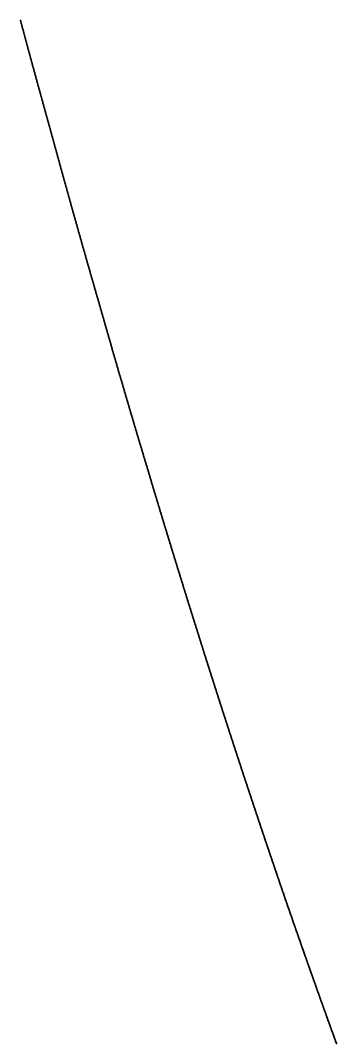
# Model space of a CAD drawing. Header units: metres. Extents: x 0 to 360, y 46 to 216.
# Drawn here: x 55.53 to 67.12, y 84.24 to 121.8 of the extents above; entities that cross this region are included whole.
import ezdxf

# ---------------------------------------------------------------- set-up
doc = ezdxf.new("R2010")
doc.units = ezdxf.units.M

msp = doc.modelspace()

# ---------------------------------------------------------------- linework, layer by layer
for p in [(55.525, 121.796), (55.533, 121.768), (55.54, 121.74), (55.548, 121.712), (55.555, 121.685), (55.563, 121.657), (55.57, 121.629), (55.578, 121.601), (55.585, 121.573), (55.593, 121.546), (55.6, 121.518), (55.607, 121.49), (55.615, 121.462), (55.622, 121.434), (55.63, 121.407), (55.637, 121.379), (55.645, 121.351), (55.652, 121.324), (55.66, 121.296), (55.667, 121.268), (55.675, 121.241), (55.682, 121.213), (55.69, 121.185), (55.697, 121.158), (55.704, 121.13), (55.712, 121.102), (55.719, 121.075), (55.727, 121.047), (55.734, 121.02), (55.742, 120.992), (55.749, 120.964), (55.757, 120.937), (55.764, 120.909), (55.771, 120.882), (55.779, 120.854), (55.786, 120.827), (55.794, 120.799), (55.801, 120.772), (55.809, 120.744), (55.816, 120.717), (55.824, 120.689), (55.831, 120.662), (55.838, 120.634), (55.846, 120.607), (55.853, 120.579), (55.861, 120.552), (55.868, 120.525), (55.876, 120.497), (55.883, 120.47), (55.891, 120.442), (55.898, 120.415), (55.905, 120.388), (55.913, 120.36), (55.92, 120.333), (55.928, 120.306), (55.935, 120.278), (55.943, 120.251), (55.95, 120.224), (55.957, 120.196), (55.965, 120.169), (55.972, 120.142), (55.98, 120.115), (55.987, 120.087), (55.995, 120.06), (56.002, 120.033), (56.009, 120.006), (56.017, 119.979), (56.024, 119.951), (56.032, 119.924), (56.039, 119.897), (56.046, 119.87), (56.054, 119.843), (56.061, 119.815), (56.069, 119.788), (56.076, 119.761), (56.084, 119.734), (56.091, 119.707), (56.098, 119.68), (56.106, 119.653), (56.113, 119.626), (56.121, 119.599), (56.128, 119.572), (56.135, 119.544), (56.143, 119.517), (56.15, 119.49), (56.158, 119.463), (56.165, 119.436), (56.172, 119.409), (56.18, 119.382), (56.187, 119.355), (56.195, 119.328), (56.202, 119.301), (56.209, 119.274), (56.217, 119.248), (56.224, 119.221), (56.232, 119.194), (56.239, 119.167), (56.246, 119.14), (56.254, 119.113), (56.261, 119.086), (56.269, 119.059), (56.276, 119.032), (56.283, 119.005), (56.291, 118.979), (56.298, 118.952), (56.306, 118.925), (56.313, 118.898), (56.32, 118.871), (56.328, 118.845), (56.335, 118.818), (56.342, 118.791), (56.35, 118.764), (56.357, 118.737), (56.365, 118.711), (56.372, 118.684), (56.379, 118.657), (56.387, 118.631), (56.394, 118.604), (56.401, 118.577), (56.409, 118.55), (56.416, 118.524), (56.424, 118.497), (56.431, 118.47), (56.438, 118.444), (56.446, 118.417), (56.453, 118.39), (56.46, 118.364), (56.468, 118.337), (56.475, 118.311), (56.483, 118.284), (56.49, 118.257), (56.497, 118.231), (56.505, 118.204), (56.512, 118.178), (56.519, 118.151), (56.527, 118.125), (56.534, 118.098), (56.541, 118.072), (56.549, 118.045), (56.556, 118.019), (56.564, 117.992), (56.571, 117.966), (56.578, 117.939), (56.586, 117.913), (56.593, 117.886), (56.6, 117.86), (56.608, 117.833), (56.615, 117.807), (56.622, 117.781), (56.63, 117.754), (56.637, 117.728), (56.644, 117.701), (56.652, 117.675), (56.659, 117.649), (56.666, 117.622), (56.674, 117.596), (56.681, 117.567), (56.689, 117.539), (56.696, 117.512), (56.703, 117.485), (56.711, 117.458), (56.718, 117.432), (56.725, 117.405), (56.733, 117.378), (56.74, 117.351), (56.747, 117.324), (56.755, 117.297), (56.762, 117.27), (56.769, 117.244), (56.777, 117.217), (56.784, 117.19), (56.791, 117.163), (56.799, 117.136), (56.806, 117.11), (56.813, 117.083), (56.821, 117.056), (56.828, 117.029), (56.835, 117.003), (56.843, 116.976), (56.85, 116.949), (56.857, 116.922), (56.865, 116.896), (56.872, 116.869), (56.879, 116.842), (56.887, 116.816), (56.894, 116.789), (56.901, 116.762), (56.909, 116.736), (56.916, 116.709), (56.923, 116.682), (56.93, 116.656), (56.938, 116.629), (56.945, 116.603), (56.952, 116.576), (56.96, 116.549), (56.967, 116.523), (56.974, 116.496), (56.982, 116.47), (56.989, 116.443), (56.996, 116.417), (57.004, 116.39), (57.011, 116.364), (57.018, 116.337), (57.026, 116.311), (57.033, 116.284), (57.04, 116.258), (57.047, 116.231), (57.055, 116.205), (57.062, 116.178), (57.069, 116.152), (57.077, 116.125), (57.084, 116.099), (57.091, 116.072), (57.099, 116.046), (57.106, 116.02), (57.113, 115.993), (57.12, 115.967), (57.128, 115.94), (57.135, 115.914), (57.142, 115.888), (57.15, 115.861), (57.157, 115.835), (57.164, 115.809), (57.172, 115.782), (57.179, 115.756), (57.186, 115.73), (57.193, 115.704), (57.201, 115.677), (57.208, 115.651), (57.215, 115.625), (57.223, 115.599), (57.23, 115.572), (57.237, 115.546), (57.244, 115.52), (57.252, 115.494), (57.259, 115.467), (57.266, 115.441), (57.274, 115.415), (57.281, 115.389), (57.288, 115.363), (57.295, 115.337), (57.303, 115.31), (57.31, 115.284), (57.317, 115.258), (57.325, 115.232), (57.332, 115.206), (57.339, 115.18), (57.346, 115.154), (57.354, 115.128), (57.361, 115.102), (57.368, 115.075), (57.375, 115.049), (57.383, 115.023), (57.39, 114.997), (57.397, 114.971), (57.404, 114.945), (57.412, 114.919), (57.419, 114.893), (57.426, 114.867), (57.434, 114.841), (57.441, 114.815), (57.448, 114.789), (57.455, 114.763), (57.463, 114.737), (57.47, 114.711), (57.477, 114.686), (57.484, 114.66), (57.492, 114.634), (57.499, 114.608), (57.506, 114.582), (57.513, 114.556), (57.521, 114.53), (57.528, 114.504), (57.535, 114.478), (57.542, 114.453), (57.55, 114.427), (57.557, 114.401), (57.564, 114.375), (57.571, 114.349), (57.579, 114.323), (57.586, 114.298), (57.593, 114.272), (57.6, 114.246), (57.608, 114.22), (57.615, 114.195), (57.622, 114.169), (57.629, 114.143), (57.637, 114.117), (57.644, 114.092), (57.651, 114.066), (57.658, 114.04), (57.666, 114.015), (57.673, 113.989), (57.68, 113.963), (57.687, 113.937), (57.695, 113.912), (57.702, 113.886), (57.709, 113.861), (57.716, 113.835), (57.723, 113.809), (57.731, 113.784), (57.738, 113.758), (57.745, 113.732), (57.752, 113.707), (57.76, 113.681), (57.767, 113.656), (57.774, 113.63), (57.781, 113.605), (57.789, 113.579), (57.796, 113.553), (57.803, 113.528), (57.81, 113.502), (57.817, 113.477), (57.825, 113.451), (57.832, 113.426), (57.839, 113.4), (57.846, 113.375), (57.854, 113.35), (57.861, 113.324), (57.868, 113.299), (57.875, 113.273), (57.882, 113.248), (57.89, 113.222), (57.897, 113.197), (57.904, 113.172), (57.911, 113.146), (57.918, 113.121), (57.926, 113.095), (57.933, 113.07), (57.94, 113.045), (57.947, 113.019), (57.955, 112.994), (57.962, 112.969), (57.969, 112.943), (57.976, 112.918), (57.983, 112.893), (57.991, 112.867), (57.998, 112.842), (58.005, 112.817), (58.012, 112.792), (58.019, 112.766), (58.027, 112.741), (58.034, 112.716), (58.041, 112.691), (58.048, 112.665), (58.055, 112.64), (58.063, 112.615), (58.07, 112.59), (58.077, 112.565), (58.084, 112.539), (58.091, 112.514), (58.099, 112.489), (58.106, 112.464), (58.113, 112.439), (58.12, 112.414), (58.127, 112.388), (58.134, 112.363), (58.142, 112.338), (58.149, 112.313), (58.156, 112.288), (58.163, 112.263), (58.17, 112.238), (58.178, 112.213), (58.185, 112.188), (58.192, 112.163), (58.199, 112.138), (58.206, 112.113), (58.214, 112.088), (58.221, 112.063), (58.228, 112.038), (58.235, 112.013), (58.242, 111.988), (58.249, 111.963), (58.257, 111.938), (58.264, 111.913), (58.271, 111.888), (58.278, 111.863), (58.285, 111.838), (58.292, 111.813), (58.3, 111.788), (58.307, 111.763), (58.314, 111.738), (58.321, 111.713), (58.328, 111.688), (58.335, 111.664), (58.343, 111.639), (58.35, 111.614), (58.357, 111.589), (58.364, 111.564), (58.371, 111.539), (58.378, 111.514), (58.386, 111.49), (58.393, 111.465), (58.4, 111.44), (58.407, 111.415), (58.414, 111.39), (58.421, 111.366), (58.429, 111.341), (58.436, 111.316), (58.443, 111.291), (58.45, 111.267), (58.457, 111.242), (58.464, 111.217), (58.472, 111.192), (58.479, 111.168), (58.486, 111.143), (58.493, 111.118), (58.5, 111.093), (58.507, 111.066), (58.514, 111.041), (58.522, 111.016), (58.529, 110.991), (58.536, 110.966), (58.543, 110.94), (58.55, 110.915), (58.557, 110.89), (58.564, 110.865), (58.572, 110.84), (58.579, 110.815), (58.586, 110.79), (58.593, 110.765), (58.6, 110.741), (58.607, 110.716), (58.614, 110.691), (58.622, 110.666), (58.629, 110.641), (58.636, 110.616), (58.643, 110.591), (58.65, 110.566), (58.657, 110.541), (58.664, 110.516), (58.671, 110.491), (58.679, 110.466), (58.686, 110.442), (58.693, 110.417), (58.7, 110.392), (58.707, 110.367), (58.714, 110.342), (58.721, 110.317), (58.729, 110.293), (58.736, 110.268), (58.743, 110.243), (58.75, 110.218), (58.757, 110.193), (58.764, 110.169), (58.771, 110.144), (58.778, 110.119), (58.786, 110.094), (58.793, 110.07), (58.8, 110.045), (58.807, 110.02), (58.814, 109.995), (58.821, 109.971), (58.828, 109.946), (58.835, 109.921), (58.842, 109.897), (58.85, 109.872), (58.857, 109.847), (58.864, 109.823), (58.871, 109.798), (58.878, 109.773), (58.885, 109.749), (58.892, 109.724), (58.899, 109.699), (58.906, 109.675), (58.914, 109.65), (58.921, 109.626), (58.928, 109.601), (58.935, 109.576), (58.942, 109.552), (58.949, 109.527), (58.956, 109.503), (58.963, 109.478), (58.97, 109.454), (58.977, 109.429), (58.985, 109.405), (58.992, 109.38), (58.999, 109.356), (59.006, 109.331), (59.013, 109.307), (59.02, 109.282), (59.027, 109.258), (59.034, 109.233), (59.041, 109.209), (59.048, 109.184), (59.056, 109.16), (59.063, 109.135), (59.07, 109.111), (59.077, 109.087), (59.084, 109.062), (59.091, 109.038), (59.098, 109.013), (59.105, 108.989), (59.112, 108.965), (59.119, 108.94), (59.126, 108.916), (59.134, 108.891), (59.141, 108.867), (59.148, 108.843), (59.155, 108.818), (59.162, 108.794), (59.169, 108.77), (59.176, 108.746), (59.183, 108.721), (59.19, 108.697), (59.197, 108.673), (59.204, 108.648), (59.211, 108.624), (59.218, 108.6), (59.226, 108.576), (59.233, 108.551), (59.24, 108.527), (59.247, 108.503), (59.254, 108.479), (59.261, 108.454), (59.268, 108.43), (59.275, 108.406), (59.282, 108.382), (59.289, 108.358), (59.296, 108.334), (59.303, 108.309), (59.31, 108.285), (59.317, 108.261), (59.325, 108.237), (59.332, 108.213), (59.339, 108.189), (59.346, 108.165), (59.353, 108.14), (59.36, 108.116), (59.367, 108.092), (59.374, 108.068), (59.381, 108.044), (59.388, 108.02), (59.395, 107.996), (59.402, 107.972), (59.409, 107.948), (59.416, 107.924), (59.423, 107.9), (59.43, 107.876), (59.438, 107.852), (59.445, 107.828), (59.452, 107.804), (59.459, 107.78), (59.466, 107.756), (59.473, 107.732), (59.48, 107.708), (59.487, 107.684), (59.494, 107.66), (59.501, 107.636), (59.508, 107.612), (59.515, 107.588), (59.522, 107.564), (59.529, 107.54), (59.536, 107.517), (59.543, 107.493), (59.55, 107.469), (59.557, 107.445), (59.564, 107.421), (59.571, 107.397), (59.578, 107.373), (59.585, 107.349), (59.593, 107.326), (59.6, 107.302), (59.607, 107.278), (59.614, 107.254), (59.621, 107.23), (59.628, 107.207), (59.635, 107.183), (59.642, 107.159), (59.649, 107.135), (59.656, 107.111), (59.663, 107.088), (59.67, 107.064), (59.677, 107.04), (59.684, 107.016), (59.691, 106.993), (59.698, 106.969), (59.705, 106.945), (59.712, 106.922), (59.719, 106.898), (59.726, 106.874), (59.733, 106.85), (59.74, 106.827), (59.747, 106.803), (59.754, 106.78), (59.761, 106.756), (59.768, 106.732), (59.775, 106.709), (59.782, 106.685), (59.789, 106.661), (59.796, 106.638), (59.803, 106.614), (59.81, 106.591), (59.817, 106.567), (59.824, 106.543), (59.831, 106.52), (59.838, 106.496), (59.845, 106.473), (59.852, 106.449), (59.859, 106.426), (59.866, 106.402), (59.873, 106.379), (59.88, 106.355), (59.887, 106.332), (59.894, 106.308), (59.901, 106.285), (59.908, 106.261), (59.915, 106.238), (59.923, 106.214), (59.93, 106.191), (59.937, 106.167), (59.944, 106.144), (59.951, 106.12), (59.958, 106.097), (59.965, 106.073), (59.972, 106.05), (59.979, 106.027), (59.986, 106.003), (59.993, 105.98), (60, 105.956), (60.007, 105.933), (60.013, 105.91), (60.02, 105.886), (60.027, 105.863), (60.034, 105.84), (60.041, 105.816), (60.048, 105.793), (60.055, 105.77), (60.062, 105.746), (60.069, 105.723), (60.076, 105.7), (60.083, 105.676), (60.09, 105.653), (60.097, 105.63), (60.104, 105.607), (60.111, 105.583), (60.118, 105.56), (60.125, 105.537), (60.132, 105.514), (60.139, 105.49), (60.146, 105.467), (60.153, 105.444), (60.16, 105.421), (60.167, 105.397), (60.174, 105.374), (60.181, 105.351), (60.188, 105.328), (60.195, 105.305), (60.202, 105.282), (60.209, 105.258), (60.216, 105.235), (60.223, 105.212), (60.23, 105.189), (60.237, 105.166), (60.244, 105.143), (60.251, 105.12), (60.258, 105.096), (60.265, 105.071), (60.272, 105.047), (60.279, 105.024), (60.286, 105.001), (60.293, 104.977), (60.3, 104.954), (60.307, 104.931), (60.314, 104.908), (60.321, 104.884), (60.328, 104.861), (60.335, 104.838), (60.342, 104.815), (60.348, 104.791), (60.355, 104.768), (60.362, 104.745), (60.369, 104.722), (60.376, 104.698), (60.383, 104.675), (60.39, 104.652), (60.397, 104.629), (60.404, 104.606), (60.411, 104.582), (60.418, 104.559), (60.425, 104.536), (60.432, 104.513), (60.439, 104.49), (60.446, 104.467), (60.453, 104.443), (60.46, 104.42), (60.467, 104.397), (60.474, 104.374), (60.481, 104.351), (60.488, 104.328), (60.495, 104.305), (60.501, 104.282), (60.508, 104.259), (60.515, 104.235), (60.522, 104.212), (60.529, 104.189), (60.536, 104.166), (60.543, 104.143), (60.55, 104.12), (60.557, 104.097), (60.564, 104.074), (60.571, 104.051), (60.578, 104.028), (60.585, 104.005), (60.592, 103.982), (60.599, 103.959), (60.606, 103.936), (60.613, 103.913), (60.619, 103.89), (60.626, 103.867), (60.633, 103.844), (60.64, 103.821), (60.647, 103.798), (60.654, 103.775), (60.661, 103.753), (60.668, 103.73), (60.675, 103.707), (60.682, 103.684), (60.689, 103.661), (60.696, 103.638), (60.703, 103.615), (60.71, 103.592), (60.717, 103.569), (60.723, 103.546), (60.73, 103.524), (60.737, 103.501), (60.744, 103.478), (60.751, 103.455), (60.758, 103.432), (60.765, 103.409), (60.772, 103.387), (60.779, 103.364), (60.786, 103.341), (60.793, 103.318), (60.8, 103.295), (60.806, 103.273), (60.813, 103.25), (60.82, 103.227), (60.827, 103.204), (60.834, 103.182), (60.841, 103.159), (60.848, 103.136), (60.855, 103.113), (60.862, 103.091), (60.869, 103.068), (60.876, 103.045), (60.883, 103.023), (60.889, 103), (60.896, 102.977), (60.903, 102.954), (60.91, 102.932), (60.917, 102.909), (60.924, 102.886), (60.931, 102.864), (60.938, 102.841), (60.945, 102.819), (60.952, 102.796), (60.959, 102.773), (60.965, 102.751), (60.972, 102.728), (60.979, 102.705), (60.986, 102.683), (60.993, 102.66), (61, 102.638), (61.007, 102.615), (61.014, 102.592), (61.021, 102.57), (61.028, 102.547), (61.034, 102.525), (61.041, 102.502), (61.048, 102.48), (61.055, 102.457), (61.062, 102.435), (61.069, 102.412), (61.076, 102.39), (61.083, 102.367), (61.09, 102.345), (61.096, 102.322), (61.103, 102.3), (61.11, 102.277), (61.117, 102.255), (61.124, 102.232), (61.131, 102.21), (61.138, 102.187), (61.145, 102.165), (61.152, 102.143), (61.158, 102.12), (61.165, 102.098), (61.172, 102.075), (61.179, 102.053), (61.186, 102.03), (61.193, 102.008), (61.2, 101.986), (61.207, 101.963), (61.213, 101.941), (61.22, 101.919), (61.227, 101.896), (61.234, 101.874), (61.241, 101.852), (61.248, 101.829), (61.255, 101.807), (61.262, 101.785), (61.268, 101.762), (61.275, 101.74), (61.282, 101.718), (61.289, 101.695), (61.296, 101.673), (61.303, 101.651), (61.31, 101.628), (61.317, 101.606), (61.323, 101.584), (61.33, 101.562), (61.337, 101.539), (61.344, 101.517), (61.351, 101.495), (61.358, 101.473), (61.365, 101.451), (61.372, 101.428), (61.378, 101.406), (61.385, 101.384), (61.392, 101.362), (61.399, 101.34), (61.406, 101.317), (61.413, 101.295), (61.42, 101.273), (61.426, 101.251), (61.433, 101.229), (61.44, 101.207), (61.447, 101.184), (61.454, 101.162), (61.461, 101.14), (61.468, 101.118), (61.474, 101.096), (61.481, 101.074), (61.488, 101.052), (61.495, 101.03), (61.502, 101.008), (61.509, 100.986), (61.515, 100.963), (61.522, 100.941), (61.529, 100.919), (61.536, 100.897), (61.543, 100.875), (61.55, 100.853), (61.557, 100.831), (61.563, 100.809), (61.57, 100.787), (61.577, 100.765), (61.584, 100.743), (61.591, 100.721), (61.598, 100.699), (61.604, 100.677), (61.611, 100.655), (61.618, 100.633), (61.625, 100.611), (61.632, 100.589), (61.639, 100.567), (61.646, 100.546), (61.652, 100.524), (61.659, 100.502), (61.666, 100.48), (61.673, 100.458), (61.68, 100.436), (61.687, 100.414), (61.693, 100.392), (61.7, 100.37), (61.707, 100.348), (61.714, 100.327), (61.721, 100.305), (61.728, 100.283), (61.734, 100.261), (61.741, 100.239), (61.748, 100.217), (61.755, 100.195), (61.762, 100.174), (61.768, 100.152), (61.775, 100.13), (61.782, 100.108), (61.789, 100.086), (61.796, 100.065), (61.803, 100.043), (61.809, 100.021), (61.816, 99.999), (61.823, 99.978), (61.83, 99.956), (61.837, 99.934), (61.844, 99.912), (61.85, 99.891), (61.857, 99.869), (61.864, 99.847), (61.871, 99.825), (61.878, 99.804), (61.884, 99.782), (61.891, 99.76), (61.898, 99.739), (61.905, 99.717), (61.912, 99.695), (61.919, 99.674), (61.925, 99.652), (61.932, 99.63), (61.939, 99.609), (61.946, 99.587), (61.953, 99.565), (61.959, 99.544), (61.966, 99.521), (61.973, 99.498), (61.98, 99.476), (61.987, 99.454), (61.993, 99.433), (62, 99.411), (62.007, 99.389), (62.014, 99.368), (62.021, 99.346), (62.027, 99.324), (62.034, 99.303), (62.041, 99.281), (62.048, 99.259), (62.055, 99.238), (62.061, 99.216), (62.068, 99.194), (62.075, 99.173), (62.082, 99.151), (62.089, 99.13), (62.095, 99.108), (62.102, 99.086), (62.109, 99.065), (62.116, 99.043), (62.123, 99.022), (62.129, 99), (62.136, 98.978), (62.143, 98.957), (62.15, 98.935), (62.157, 98.914), (62.163, 98.892), (62.17, 98.871), (62.177, 98.849), (62.184, 98.828), (62.19, 98.806), (62.197, 98.785), (62.204, 98.763), (62.211, 98.742), (62.218, 98.72), (62.224, 98.699), (62.231, 98.677), (62.238, 98.656), (62.245, 98.634), (62.252, 98.613), (62.258, 98.591), (62.265, 98.57), (62.272, 98.548), (62.279, 98.527), (62.285, 98.505), (62.292, 98.484), (62.299, 98.463), (62.306, 98.441), (62.313, 98.42), (62.319, 98.398), (62.326, 98.377), (62.333, 98.355), (62.34, 98.334), (62.346, 98.313), (62.353, 98.291), (62.36, 98.27), (62.367, 98.249), (62.373, 98.227), (62.38, 98.206), (62.387, 98.185), (62.394, 98.163), (62.401, 98.142), (62.407, 98.121), (62.414, 98.099), (62.421, 98.078), (62.428, 98.057), (62.434, 98.035), (62.441, 98.014), (62.448, 97.993), (62.455, 97.971), (62.461, 97.95), (62.468, 97.929), (62.475, 97.908), (62.482, 97.886), (62.488, 97.865), (62.495, 97.844), (62.502, 97.823), (62.509, 97.801), (62.516, 97.78), (62.522, 97.759), (62.529, 97.738), (62.536, 97.716), (62.543, 97.695), (62.549, 97.674), (62.556, 97.653), (62.563, 97.632), (62.57, 97.61), (62.576, 97.589), (62.583, 97.568), (62.59, 97.547), (62.597, 97.526), (62.603, 97.505), (62.61, 97.483), (62.617, 97.462), (62.624, 97.441), (62.63, 97.42), (62.637, 97.399), (62.644, 97.378), (62.651, 97.357), (62.657, 97.336), (62.664, 97.314), (62.671, 97.293), (62.678, 97.272), (62.684, 97.251), (62.691, 97.23), (62.698, 97.209), (62.704, 97.188), (62.711, 97.167), (62.718, 97.146), (62.725, 97.125), (62.731, 97.104), (62.738, 97.083), (62.745, 97.062), (62.752, 97.041), (62.758, 97.02), (62.765, 96.999), (62.772, 96.978), (62.779, 96.957), (62.785, 96.936), (62.792, 96.915), (62.799, 96.894), (62.806, 96.873), (62.812, 96.852), (62.819, 96.831), (62.826, 96.81), (62.832, 96.789), (62.839, 96.768), (62.846, 96.747), (62.853, 96.726), (62.859, 96.705), (62.866, 96.684), (62.873, 96.663), (62.88, 96.642), (62.886, 96.621), (62.893, 96.601), (62.9, 96.58), (62.906, 96.559), (62.913, 96.538), (62.92, 96.517), (62.927, 96.496), (62.933, 96.475), (62.94, 96.454), (62.947, 96.434), (62.953, 96.413), (62.96, 96.392), (62.967, 96.371), (62.974, 96.35), (62.98, 96.329), (62.987, 96.309), (62.994, 96.288), (63, 96.267), (63.007, 96.246), (63.014, 96.225), (63.021, 96.205), (63.027, 96.184), (63.034, 96.163), (63.041, 96.142), (63.047, 96.122), (63.054, 96.101), (63.061, 96.08), (63.068, 96.059), (63.074, 96.039), (63.081, 96.018), (63.088, 95.997), (63.094, 95.976), (63.101, 95.956), (63.108, 95.935), (63.115, 95.914), (63.121, 95.894), (63.128, 95.873), (63.135, 95.852), (63.141, 95.832), (63.148, 95.811), (63.155, 95.79), (63.161, 95.77), (63.168, 95.749), (63.175, 95.728), (63.182, 95.708), (63.188, 95.687), (63.195, 95.666), (63.202, 95.646), (63.208, 95.625), (63.215, 95.604), (63.222, 95.584), (63.228, 95.563), (63.235, 95.543), (63.242, 95.522), (63.248, 95.502), (63.255, 95.481), (63.262, 95.46), (63.269, 95.44), (63.275, 95.419), (63.282, 95.399), (63.289, 95.378), (63.295, 95.358), (63.302, 95.337), (63.309, 95.317), (63.315, 95.296), (63.322, 95.275), (63.329, 95.255), (63.335, 95.234), (63.342, 95.214), (63.349, 95.193), (63.355, 95.173), (63.362, 95.153), (63.369, 95.132), (63.376, 95.112), (63.382, 95.091), (63.389, 95.071), (63.396, 95.05), (63.402, 95.03), (63.409, 95.009), (63.416, 94.989), (63.422, 94.968), (63.429, 94.948), (63.436, 94.928), (63.442, 94.907), (63.449, 94.887), (63.456, 94.866), (63.462, 94.846), (63.469, 94.826), (63.476, 94.805), (63.482, 94.785), (63.489, 94.764), (63.496, 94.744), (63.502, 94.724), (63.509, 94.703), (63.516, 94.683), (63.522, 94.663), (63.529, 94.642), (63.536, 94.622), (63.542, 94.602), (63.549, 94.581), (63.556, 94.561), (63.562, 94.541), (63.569, 94.521), (63.576, 94.5), (63.582, 94.48), (63.589, 94.46), (63.596, 94.439), (63.602, 94.419), (63.609, 94.399), (63.616, 94.378), (63.622, 94.356), (63.629, 94.336), (63.636, 94.315), (63.642, 94.295), (63.649, 94.275), (63.656, 94.255), (63.662, 94.234), (63.669, 94.214), (63.676, 94.194), (63.682, 94.174), (63.689, 94.154), (63.696, 94.134), (63.702, 94.113), (63.709, 94.093), (63.716, 94.073), (63.722, 94.053), (63.729, 94.033), (63.735, 94.013), (63.742, 93.992), (63.749, 93.972), (63.755, 93.952), (63.762, 93.932), (63.769, 93.912), (63.775, 93.892), (63.782, 93.872), (63.789, 93.851), (63.795, 93.831), (63.802, 93.811), (63.809, 93.791), (63.815, 93.771), (63.822, 93.751), (63.829, 93.731), (63.835, 93.711), (63.842, 93.691), (63.848, 93.671), (63.855, 93.651), (63.862, 93.631), (63.868, 93.611), (63.875, 93.59), (63.882, 93.57), (63.888, 93.55), (63.895, 93.53), (63.902, 93.51), (63.908, 93.49), (63.915, 93.47), (63.921, 93.45), (63.928, 93.43), (63.935, 93.41), (63.941, 93.39), (63.948, 93.37), (63.955, 93.35), (63.961, 93.33), (63.968, 93.31), (63.974, 93.29), (63.981, 93.27), (63.988, 93.25), (63.994, 93.231), (64.001, 93.211), (64.008, 93.191), (64.014, 93.171), (64.021, 93.151), (64.028, 93.131), (64.034, 93.111), (64.041, 93.091), (64.047, 93.071), (64.054, 93.051), (64.061, 93.031), (64.067, 93.011), (64.074, 92.991), (64.08, 92.972), (64.087, 92.952), (64.094, 92.932), (64.1, 92.912), (64.107, 92.892), (64.114, 92.872), (64.12, 92.852), (64.127, 92.832), (64.133, 92.813), (64.14, 92.793), (64.147, 92.773), (64.153, 92.753), (64.16, 92.733), (64.167, 92.713), (64.173, 92.694), (64.18, 92.674), (64.186, 92.654), (64.193, 92.634), (64.2, 92.614), (64.206, 92.595), (64.213, 92.575), (64.219, 92.555), (64.226, 92.535), (64.233, 92.516), (64.239, 92.496), (64.246, 92.476), (64.252, 92.456), (64.259, 92.437), (64.266, 92.417), (64.272, 92.397), (64.279, 92.377), (64.285, 92.358), (64.292, 92.338), (64.299, 92.318), (64.305, 92.298), (64.312, 92.279), (64.318, 92.259), (64.325, 92.239), (64.332, 92.22), (64.338, 92.2), (64.345, 92.18), (64.351, 92.161), (64.358, 92.141), (64.365, 92.121), (64.371, 92.102), (64.378, 92.082), (64.384, 92.062), (64.391, 92.043), (64.398, 92.023), (64.404, 92.003), (64.411, 91.984), (64.417, 91.964), (64.424, 91.944), (64.431, 91.925), (64.437, 91.905), (64.444, 91.886), (64.45, 91.866), (64.457, 91.846), (64.464, 91.827), (64.47, 91.807), (64.477, 91.788), (64.483, 91.768), (64.49, 91.748), (64.496, 91.729), (64.503, 91.709), (64.51, 91.69), (64.516, 91.67), (64.523, 91.651), (64.529, 91.631), (64.536, 91.612), (64.543, 91.592), (64.549, 91.573), (64.556, 91.553), (64.562, 91.534), (64.569, 91.514), (64.575, 91.495), (64.582, 91.475), (64.589, 91.456), (64.595, 91.436), (64.602, 91.417), (64.608, 91.397), (64.615, 91.378), (64.622, 91.358), (64.628, 91.339), (64.635, 91.319), (64.641, 91.3), (64.648, 91.28), (64.654, 91.261), (64.661, 91.241), (64.668, 91.222), (64.674, 91.203), (64.681, 91.183), (64.687, 91.164), (64.694, 91.144), (64.7, 91.125), (64.707, 91.106), (64.714, 91.086), (64.72, 91.067), (64.727, 91.047), (64.733, 91.028), (64.74, 91.009), (64.746, 90.989), (64.753, 90.97), (64.759, 90.95), (64.766, 90.931), (64.773, 90.912), (64.779, 90.892), (64.786, 90.873), (64.792, 90.854), (64.799, 90.834), (64.805, 90.815), (64.812, 90.796), (64.819, 90.776), (64.825, 90.757), (64.832, 90.738), (64.838, 90.719), (64.845, 90.699), (64.851, 90.68), (64.858, 90.661), (64.864, 90.641), (64.871, 90.622), (64.878, 90.603), (64.884, 90.584), (64.891, 90.564), (64.897, 90.545), (64.904, 90.526), (64.91, 90.507), (64.917, 90.487), (64.923, 90.468), (64.93, 90.449), (64.937, 90.43), (64.943, 90.41), (64.95, 90.391), (64.956, 90.372), (64.963, 90.353), (64.969, 90.334), (64.976, 90.314), (64.982, 90.295), (64.989, 90.276), (64.995, 90.257), (65.002, 90.238), (65.009, 90.218), (65.015, 90.199), (65.022, 90.18), (65.028, 90.161), (65.035, 90.142), (65.041, 90.123), (65.048, 90.104), (65.054, 90.084), (65.061, 90.065), (65.067, 90.046), (65.074, 90.027), (65.081, 90.008), (65.087, 89.989), (65.094, 89.97), (65.1, 89.951), (65.107, 89.932), (65.113, 89.912), (65.12, 89.893), (65.126, 89.874), (65.133, 89.855), (65.139, 89.836), (65.146, 89.817), (65.152, 89.798), (65.159, 89.779), (65.165, 89.76), (65.172, 89.741), (65.179, 89.722), (65.185, 89.703), (65.192, 89.684), (65.198, 89.665), (65.205, 89.646), (65.211, 89.627), (65.218, 89.608), (65.224, 89.587), (65.231, 89.567), (65.237, 89.549), (65.244, 89.53), (65.25, 89.511), (65.257, 89.492), (65.263, 89.473), (65.27, 89.454), (65.276, 89.435), (65.283, 89.416), (65.289, 89.398), (65.296, 89.379), (65.303, 89.36), (65.309, 89.341), (65.316, 89.322), (65.322, 89.304), (65.329, 89.285), (65.335, 89.266), (65.342, 89.247), (65.348, 89.228), (65.355, 89.209), (65.361, 89.191), (65.368, 89.172), (65.374, 89.153), (65.381, 89.134), (65.387, 89.116), (65.394, 89.097), (65.4, 89.078), (65.407, 89.059), (65.413, 89.04), (65.42, 89.022), (65.426, 89.003), (65.433, 88.984), (65.439, 88.965), (65.446, 88.947), (65.452, 88.928), (65.459, 88.909), (65.465, 88.891), (65.472, 88.872), (65.478, 88.853), (65.485, 88.834), (65.491, 88.816), (65.498, 88.797), (65.504, 88.778), (65.511, 88.76), (65.517, 88.741), (65.524, 88.722), (65.53, 88.703), (65.537, 88.685), (65.543, 88.666), (65.55, 88.647), (65.556, 88.629), (65.563, 88.61), (65.569, 88.591), (65.576, 88.573), (65.582, 88.554), (65.589, 88.535), (65.595, 88.517), (65.602, 88.498), (65.608, 88.48), (65.615, 88.461), (65.621, 88.442), (65.628, 88.424), (65.634, 88.405), (65.641, 88.386), (65.647, 88.368), (65.654, 88.349), (65.66, 88.331), (65.667, 88.312), (65.673, 88.293), (65.68, 88.275), (65.686, 88.256), (65.693, 88.238), (65.699, 88.219), (65.706, 88.201), (65.712, 88.182), (65.719, 88.163), (65.725, 88.145), (65.732, 88.126), (65.738, 88.108), (65.745, 88.089), (65.751, 88.071), (65.758, 88.052), (65.764, 88.034), (65.771, 88.015), (65.777, 87.997), (65.784, 87.978), (65.79, 87.96), (65.797, 87.941), (65.803, 87.922), (65.81, 87.904), (65.816, 87.885), (65.823, 87.867), (65.829, 87.849), (65.836, 87.83), (65.842, 87.812), (65.848, 87.793), (65.855, 87.775), (65.861, 87.756), (65.868, 87.738), (65.874, 87.719), (65.881, 87.701), (65.887, 87.682), (65.894, 87.664), (65.9, 87.645), (65.907, 87.627), (65.913, 87.609), (65.92, 87.59), (65.926, 87.572), (65.933, 87.553), (65.939, 87.535), (65.946, 87.516), (65.952, 87.498), (65.959, 87.48), (65.965, 87.461), (65.971, 87.443), (65.978, 87.424), (65.984, 87.406), (65.991, 87.388), (65.997, 87.369), (66.004, 87.351), (66.01, 87.333), (66.017, 87.314), (66.023, 87.296), (66.03, 87.277), (66.036, 87.259), (66.043, 87.241), (66.049, 87.222), (66.056, 87.204), (66.062, 87.186), (66.068, 87.167), (66.075, 87.149), (66.081, 87.131), (66.088, 87.112), (66.094, 87.094), (66.101, 87.076), (66.107, 87.057), (66.114, 87.039), (66.12, 87.021), (66.127, 87.003), (66.133, 86.984), (66.139, 86.966), (66.146, 86.948), (66.152, 86.929), (66.159, 86.911), (66.165, 86.893), (66.172, 86.875), (66.178, 86.856), (66.185, 86.838), (66.191, 86.82), (66.198, 86.802), (66.204, 86.783), (66.21, 86.765), (66.217, 86.747), (66.223, 86.729), (66.23, 86.711), (66.236, 86.692), (66.243, 86.674), (66.249, 86.656), (66.256, 86.638), (66.262, 86.619), (66.269, 86.601), (66.275, 86.583), (66.281, 86.565), (66.288, 86.547), (66.294, 86.529), (66.301, 86.51), (66.307, 86.492), (66.314, 86.474), (66.32, 86.456), (66.327, 86.438), (66.333, 86.42), (66.339, 86.401), (66.346, 86.383), (66.352, 86.365), (66.359, 86.347), (66.365, 86.329), (66.372, 86.311), (66.378, 86.293), (66.384, 86.274), (66.391, 86.256), (66.397, 86.238), (66.404, 86.22), (66.41, 86.202), (66.417, 86.184), (66.423, 86.166), (66.43, 86.148), (66.436, 86.13), (66.442, 86.112), (66.449, 86.093), (66.455, 86.075), (66.462, 86.057), (66.468, 86.039), (66.475, 86.021), (66.481, 86.003), (66.487, 85.985), (66.494, 85.967), (66.5, 85.949), (66.507, 85.931), (66.513, 85.913), (66.52, 85.895), (66.526, 85.877), (66.532, 85.859), (66.539, 85.841), (66.545, 85.823), (66.552, 85.805), (66.558, 85.787), (66.565, 85.769), (66.571, 85.751), (66.577, 85.733), (66.584, 85.715), (66.59, 85.697), (66.597, 85.679), (66.603, 85.661), (66.61, 85.643), (66.616, 85.625), (66.622, 85.607), (66.629, 85.589), (66.635, 85.571), (66.642, 85.553), (66.648, 85.535), (66.654, 85.517), (66.661, 85.499), (66.667, 85.481), (66.674, 85.463), (66.68, 85.446), (66.687, 85.428), (66.693, 85.41), (66.699, 85.392), (66.706, 85.374), (66.712, 85.356), (66.719, 85.338), (66.725, 85.32), (66.731, 85.302), (66.738, 85.284), (66.744, 85.267), (66.751, 85.249), (66.757, 85.231), (66.763, 85.213), (66.77, 85.195), (66.776, 85.177), (66.783, 85.158), (66.789, 85.139), (66.796, 85.122), (66.802, 85.104), (66.808, 85.086), (66.815, 85.069), (66.821, 85.051), (66.828, 85.033), (66.834, 85.016), (66.84, 84.998), (66.847, 84.981), (66.853, 84.963), (66.86, 84.945), (66.866, 84.928), (66.872, 84.91), (66.879, 84.893), (66.885, 84.875), (66.892, 84.858), (66.898, 84.84), (66.904, 84.822), (66.911, 84.805), (66.917, 84.787), (66.924, 84.77), (66.93, 84.752), (66.936, 84.735), (66.943, 84.717), (66.949, 84.699), (66.956, 84.682), (66.962, 84.664), (66.968, 84.647), (66.975, 84.629), (66.981, 84.612), (66.988, 84.594), (66.994, 84.577), (67, 84.559), (67.007, 84.542), (67.013, 84.524), (67.02, 84.507), (67.026, 84.489), (67.032, 84.472), (67.039, 84.454), (67.045, 84.437), (67.051, 84.419), (67.058, 84.402), (67.064, 84.384), (67.071, 84.367), (67.077, 84.349), (67.083, 84.332), (67.09, 84.314), (67.096, 84.297), (67.103, 84.279), (67.109, 84.262), (67.115, 84.244)]:
    msp.add_point(p)

doc.saveas('drawing.dxf')
